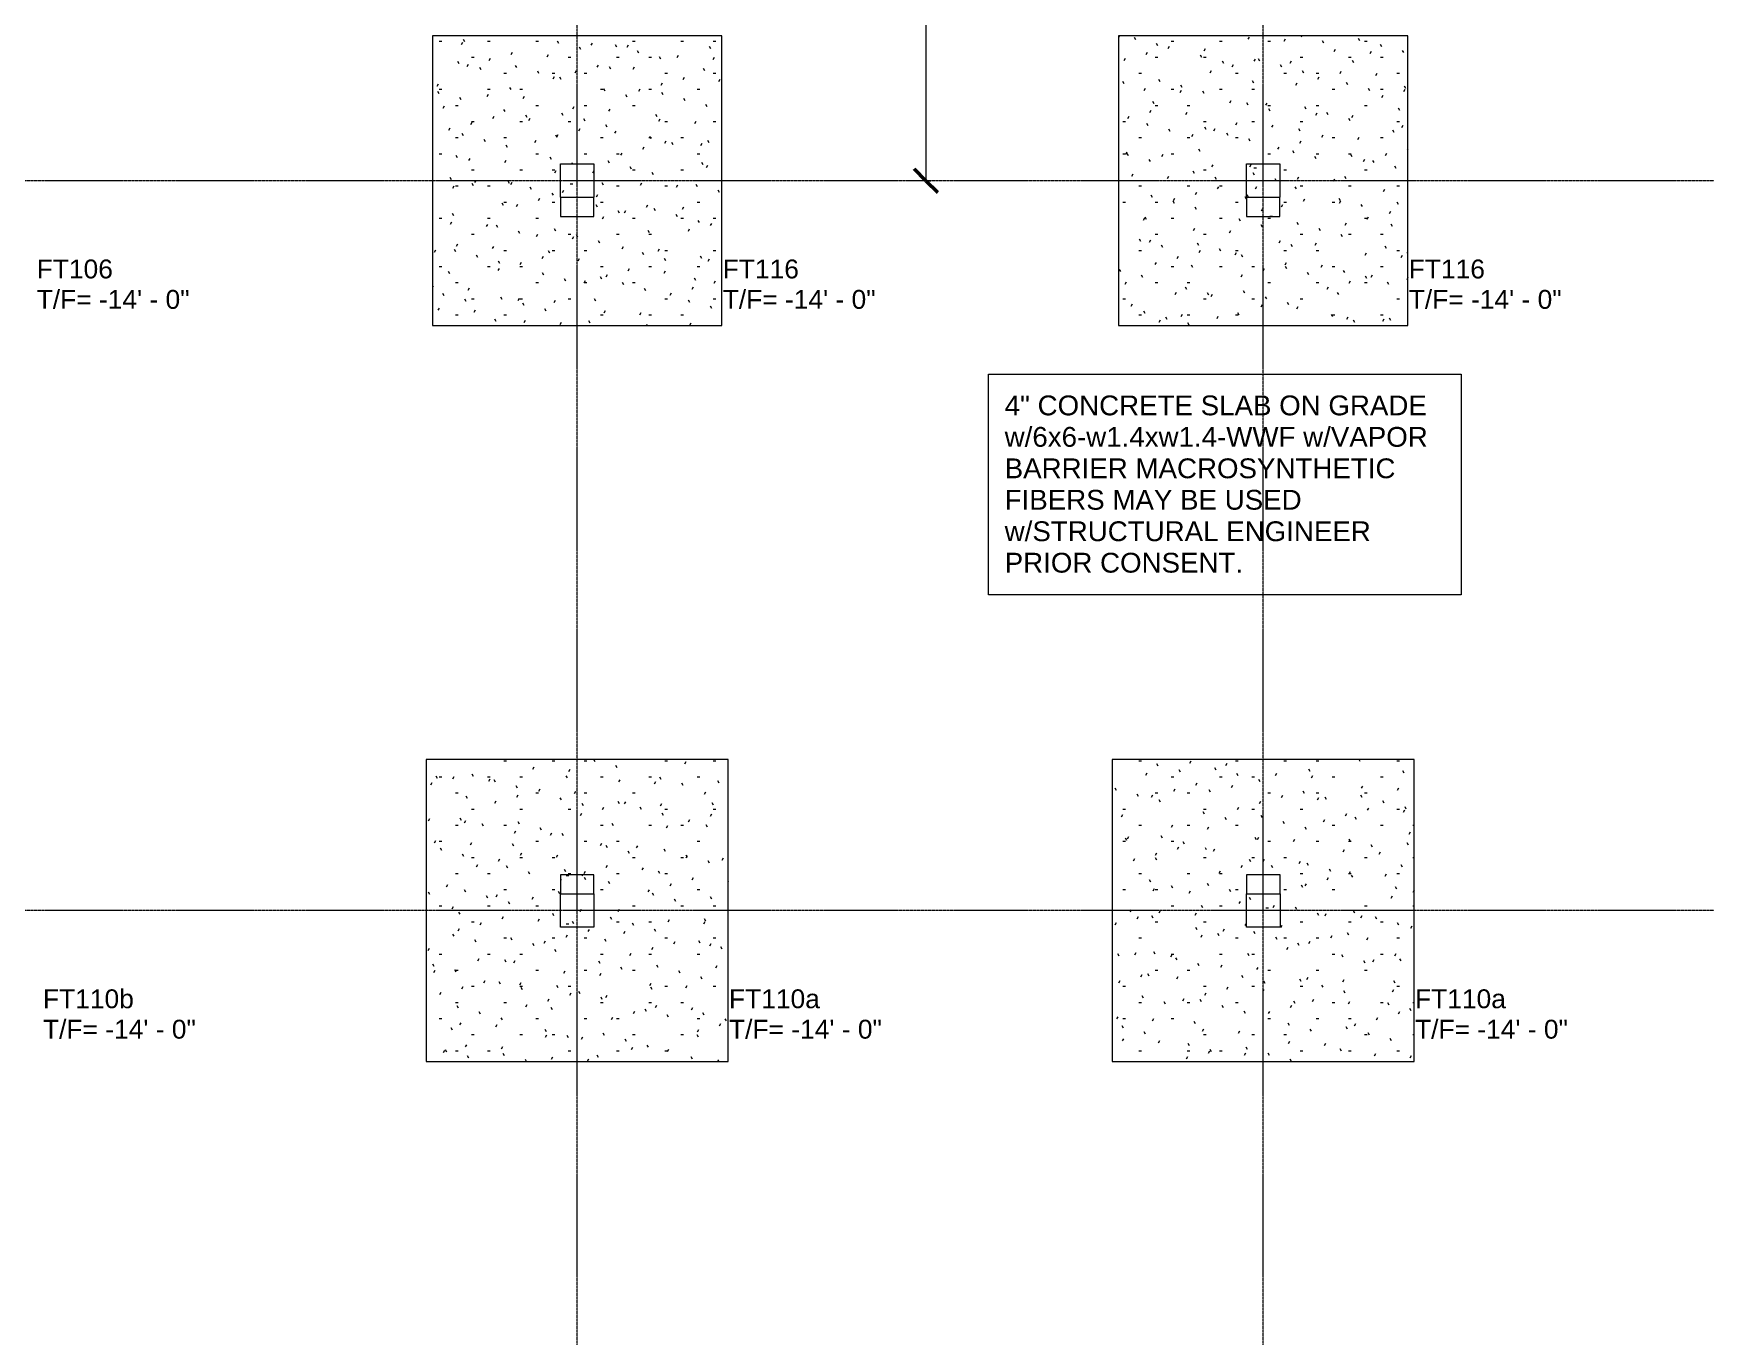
# Model space of a CAD drawing. Header units: inches. Extents: x -4143 to -1685, y 9660 to 12417.
# Drawn here: x -3414 to -2616, y 10636 to 11257 of the extents above; entities that cross this region are included whole.
import ezdxf

# ---------------------------------------------------------------- set-up
doc = ezdxf.new("R2010")
doc.units = ezdxf.units.IN
doc.header["$MEASUREMENT"] = 0
doc.linetypes.add('Línea de rejilla', pattern=[0.875, 0.5, -0.125, 0.125, -0.125])
doc.linetypes.add('Trazo', pattern=[0.25, 0.125, -0.125])
for name, color, linetype, lineweight in [('A-ANNO-DIMS', 211, 'Continuous', 9), ('A-ANNO-DIMS-96', 211, 'Continuous', 9), ('G-ANNO-TEXT', 231, 'Continuous', 9), ('S-COLS', 52, 'Continuous', 9), ('S-COLS-HDLN', 52, 'Trazo', 9), ('S-FNDN', 32, 'Continuous', 9), ('S-FNDN-HDLN', 4, 'Trazo', 9), ('S-FNDN-IDEN', 2, 'Continuous', 9), ('S-GRID', 1, 'Continuous', 9)]:
    doc.layers.add(name, color=color, linetype=linetype, lineweight=lineweight)
doc.styles.add('Arial', font='arial.ttf', dxfattribs={"height": 9.448819})
doc.styles.add('Arial_2', font='arial.ttf', dxfattribs={"height": 9})
doc.dimstyles.new('Diagonal_-_Arial_2_5_rounding', dxfattribs={"dimscale": 12, "dimtxt": 9.640246, "dimasz": 0.944882, "dimexe": 0.755906, "dimexo": 0.472441, "dimgap": 0.472441, "dimtad": 1, "dimrnd": 0.25, "dimzin": 1, "dimdsep": 46, "dimlunit": 4, "dimtxsty": 'Arial', "dimblk1": 'OBLIQUE', "dimblk2": 'OBLIQUE', "dimsah": 1, "dimcen": 0.09, "dimazin": 0, "dimtfac": 1, "dimtdec": 4, "dimtix": 1, "dimtmove": 0, "dimatfit": 3, "dimfxl": 1, "dimtvp": 1, "dimtfill": 1, "dimfrac": 2, "dimtolj": 1, "dimtzin": 0, "dimarcsym": 2})
pattern_1 = [(270, (-10840.174, -3153.339), (7.68, -30.72), [1.267, -21.773, 1.267, -21.773, -122.88]), (270, (-10840.174, -3153.339), (7.68, -30.72), [-46.08, 1.267, -44.813, 1.267, -21.773, -53.76]), (270, (-10840.174, -3153.339), (7.68, -30.72), [-115.2, 1.267, -14.093, 1.267, -37.133]), (30, (-10836.334, -3164.859), (22.7643004, 22.011075), [1.267, -21.773, 1.267, -21.773, -122.88]), (30, (-10836.334, -3164.859), (22.7643004, 22.011075), [-46.08, 1.267, -44.813, 1.267, -21.773, -53.76]), (30, (-10836.334, -3164.859), (22.7643004, 22.011075), [-115.2, 1.267, -14.093, 1.267, -37.133]), (150, (-10820.974, -3168.699), (-30.4443004, 8.708925), [1.267, -21.773, 1.267, -21.773, -122.88]), (150, (-10820.974, -3168.699), (-30.4443004, 8.708925), [-46.08, 1.267, -44.813, 1.267, -21.773, -53.76]), (150, (-10820.974, -3168.699), (-30.4443004, 8.708925), [-115.2, 1.267, -14.093, 1.267, -37.133])]
pattern_2 = [(90, (11186.205, 3155.308), (-7.68, 30.72), [1.267, -21.773, 1.267, -21.773, -122.88]), (90, (11186.205, 3155.308), (-7.68, 30.72), [-46.08, 1.267, -44.813, 1.267, -21.773, -53.76]), (90, (11186.205, 3155.308), (-7.68, 30.72), [-115.2, 1.267, -14.093, 1.267, -37.133]), (210, (11182.365, 3166.828), (-22.7643004, -22.011075), [1.267, -21.773, 1.267, -21.773, -122.88]), (210, (11182.365, 3166.828), (-22.7643004, -22.011075), [-46.08, 1.267, -44.813, 1.267, -21.773, -53.76]), (210, (11182.365, 3166.828), (-22.7643004, -22.011075), [-115.2, 1.267, -14.093, 1.267, -37.133]), (330, (11167.005, 3170.668), (30.4443004, -8.708925), [1.267, -21.773, 1.267, -21.773, -122.88]), (330, (11167.005, 3170.668), (30.4443004, -8.708925), [-46.08, 1.267, -44.813, 1.267, -21.773, -53.76]), (330, (11167.005, 3170.668), (30.4443004, -8.708925), [-115.2, 1.267, -14.093, 1.267, -37.133])]
pattern_3 = [(270, (-10840.174, -2826.339), (7.68, -30.72), [1.267, -21.773, 1.267, -21.773, -122.88]), (270, (-10840.174, -2826.339), (7.68, -30.72), [-46.08, 1.267, -44.813, 1.267, -21.773, -53.76]), (270, (-10840.174, -2826.339), (7.68, -30.72), [-115.2, 1.267, -14.093, 1.267, -37.133]), (30, (-10836.334, -2837.859), (22.7643004, 22.011075), [1.267, -21.773, 1.267, -21.773, -122.88]), (30, (-10836.334, -2837.859), (22.7643004, 22.011075), [-46.08, 1.267, -44.813, 1.267, -21.773, -53.76]), (30, (-10836.334, -2837.859), (22.7643004, 22.011075), [-115.2, 1.267, -14.093, 1.267, -37.133]), (150, (-10820.974, -2841.699), (-30.4443004, 8.708925), [1.267, -21.773, 1.267, -21.773, -122.88]), (150, (-10820.974, -2841.699), (-30.4443004, 8.708925), [-46.08, 1.267, -44.813, 1.267, -21.773, -53.76]), (150, (-10820.974, -2841.699), (-30.4443004, 8.708925), [-115.2, 1.267, -14.093, 1.267, -37.133])]
pattern_4 = [(90, (11186.205, 2828.308), (-7.68, 30.72), [1.267, -21.773, 1.267, -21.773, -122.88]), (90, (11186.205, 2828.308), (-7.68, 30.72), [-46.08, 1.267, -44.813, 1.267, -21.773, -53.76]), (90, (11186.205, 2828.308), (-7.68, 30.72), [-115.2, 1.267, -14.093, 1.267, -37.133]), (210, (11182.365, 2839.828), (-22.7643004, -22.011075), [1.267, -21.773, 1.267, -21.773, -122.88]), (210, (11182.365, 2839.828), (-22.7643004, -22.011075), [-46.08, 1.267, -44.813, 1.267, -21.773, -53.76]), (210, (11182.365, 2839.828), (-22.7643004, -22.011075), [-115.2, 1.267, -14.093, 1.267, -37.133]), (330, (11167.005, 2843.668), (30.4443004, -8.708925), [1.267, -21.773, 1.267, -21.773, -122.88]), (330, (11167.005, 2843.668), (30.4443004, -8.708925), [-46.08, 1.267, -44.813, 1.267, -21.773, -53.76]), (330, (11167.005, 2843.668), (30.4443004, -8.708925), [-115.2, 1.267, -14.093, 1.267, -37.133])]

# ---------------------------------------------------------------- blocks, each defined once
blk = doc.blocks.new('Prefabricado-Pilar cuadrado - 16_x16_-223462-FOUNDATION PLAN 01')
at = {"layer": 'S-COLS-HDLN', "linetype": 'Continuous'}
h = blk.add_hatch(dxfattribs=at)
h.set_pattern_fill('FP_5', color=256, style=0, pattern_type=2)
h.set_pattern_definition(pattern_1)
h.paths.add_polyline_path([(-8.98, 8.98), (-8.98, -7.02), (7.02, -7.02), (7.02, 8.98), (-8.91, 8.98)], flags=0)
h = blk.add_hatch(dxfattribs=at)
h.set_pattern_fill('FP_5', color=256, style=0, pattern_type=2)
h.set_pattern_definition(pattern_1)
h.paths.add_polyline_path([(7.02, 8.98), (7.02, -7.02), (16.02, -7.02), (16.02, 8.98)], flags=0)
at = {"layer": 'S-COLS'}
for p, q in [((-8.98, 8.98), (-8.91, 8.98)), ((-8.98, -7.02), (-8.98, 8.98)), ((-8.91, 8.98), (6.94, 8.98)), ((7.02, 8.98), (6.94, 8.98)), ((7.02, 8.98), (7.02, -7.02)), ((16.02, 8.98), (7.02, 8.98)), ((16.02, -7.02), (16.02, 8.98)), ((-8.91, -7.02), (-8.98, -7.02)), ((6.94, -7.02), (-8.91, -7.02)), ((6.94, -7.02), (7.02, -7.02)), ((7.02, -7.02), (16.02, -7.02))]:
    blk.add_line(p, q, dxfattribs=at)
blk = doc.blocks.new('Zapata-Rectangular - 11_6x11_6x2_1-693143-FOUNDATION PLAN 01')
at = {"layer": 'S-FNDN-HDLN', "linetype": 'Continuous'}
h = blk.add_hatch(dxfattribs=at)
h.set_pattern_fill('FP_14', color=256, style=0, pattern_type=2)
h.set_pattern_definition([(0, (3154.324, -11187.189), (30.72, 7.68), [1.267, -21.773, 1.267, -21.773, -122.88]), (0, (3154.324, -11187.189), (30.72, 7.68), [-46.08, 1.267, -44.813, 1.267, -21.773, -53.76]), (0, (3154.324, -11187.189), (30.72, 7.68), [-115.2, 1.267, -14.093, 1.267, -37.133]), (120, (3165.844, -11183.349), (-22.011075, 22.7643004), [1.267, -21.773, 1.267, -21.773, -122.88]), (120, (3165.844, -11183.349), (-22.011075, 22.7643004), [-46.08, 1.267, -44.813, 1.267, -21.773, -53.76]), (120, (3165.844, -11183.349), (-22.011075, 22.7643004), [-115.2, 1.267, -14.093, 1.267, -37.133]), (240, (3169.684, -11167.989), (-8.708925, -30.4443004), [1.267, -21.773, 1.267, -21.773, -122.88]), (240, (3169.684, -11167.989), (-8.708925, -30.4443004), [-46.08, 1.267, -44.813, 1.267, -21.773, -53.76]), (240, (3169.684, -11167.989), (-8.708925, -30.4443004), [-115.2, 1.267, -14.093, 1.267, -37.133])])
h.paths.add_polyline_path([(-69, -69), (69, -69), (69, 69), (-69, 69), (-69, -17)], flags=0)
h.paths.add_polyline_path([(-8, -17), (-8, 8), (8, 8), (8, -17)], flags=0)
at = {"layer": 'S-FNDN', "color": 253}
for p, q in [((69, 69), (-69, 69)), ((-69, 69), (-69, -69)), ((69, -69), (69, 69)), ((-69, -69), (69, -69))]:
    blk.add_line(p, q, dxfattribs=at)
blk = doc.blocks.new('Zapata-Rectangular - 11_6x11_6x2_1-V7-FOUNDATION PLAN 01')
at = {"layer": 'S-FNDN-HDLN', "linetype": 'Continuous'}
h = blk.add_hatch(dxfattribs=at)
h.set_pattern_fill('FP_15', color=256, style=0, pattern_type=2)
h.set_pattern_definition([(0, (2827.324, -11187.189), (30.72, 7.68), [1.267, -21.773, 1.267, -21.773, -122.88]), (0, (2827.324, -11187.189), (30.72, 7.68), [-46.08, 1.267, -44.813, 1.267, -21.773, -53.76]), (0, (2827.324, -11187.189), (30.72, 7.68), [-115.2, 1.267, -14.093, 1.267, -37.133]), (120, (2838.844, -11183.349), (-22.011075, 22.7643004), [1.267, -21.773, 1.267, -21.773, -122.88]), (120, (2838.844, -11183.349), (-22.011075, 22.7643004), [-46.08, 1.267, -44.813, 1.267, -21.773, -53.76]), (120, (2838.844, -11183.349), (-22.011075, 22.7643004), [-115.2, 1.267, -14.093, 1.267, -37.133]), (240, (2842.684, -11167.989), (-8.708925, -30.4443004), [1.267, -21.773, 1.267, -21.773, -122.88]), (240, (2842.684, -11167.989), (-8.708925, -30.4443004), [-46.08, 1.267, -44.813, 1.267, -21.773, -53.76]), (240, (2842.684, -11167.989), (-8.708925, -30.4443004), [-115.2, 1.267, -14.093, 1.267, -37.133])])
h.paths.add_polyline_path([(-69, -69), (69, -69), (69, 69), (-69, 69)], flags=0)
h.paths.add_polyline_path([(8, -17), (-8, -17), (-8, 8), (8, 8), (8, -8)], flags=0)
at = {"layer": 'S-FNDN', "color": 253}
for p, q in [((69, 69), (-69, 69)), ((-69, 69), (-69, -69)), ((69, -69), (69, 69)), ((-69, -69), (69, -69))]:
    blk.add_line(p, q, dxfattribs=at)
blk = doc.blocks.new('Zapata-Rectangular - 12x12x2_3-V11-FOUNDATION PLAN 01')
at = {"layer": 'S-FNDN-HDLN', "linetype": 'Continuous'}
h = blk.add_hatch(dxfattribs=at)
h.set_pattern_fill('FP_20', color=256, style=0, pattern_type=2)
h.set_pattern_definition([(0, (2827.324, -10839.189), (30.72, 7.68), [1.267, -21.773, 1.267, -21.773, -122.88]), (0, (2827.324, -10839.189), (30.72, 7.68), [-46.08, 1.267, -44.813, 1.267, -21.773, -53.76]), (0, (2827.324, -10839.189), (30.72, 7.68), [-115.2, 1.267, -14.093, 1.267, -37.133]), (120, (2838.844, -10835.349), (-22.011075, 22.7643004), [1.267, -21.773, 1.267, -21.773, -122.88]), (120, (2838.844, -10835.349), (-22.011075, 22.7643004), [-46.08, 1.267, -44.813, 1.267, -21.773, -53.76]), (120, (2838.844, -10835.349), (-22.011075, 22.7643004), [-115.2, 1.267, -14.093, 1.267, -37.133]), (240, (2842.684, -10819.989), (-8.708925, -30.4443004), [1.267, -21.773, 1.267, -21.773, -122.88]), (240, (2842.684, -10819.989), (-8.708925, -30.4443004), [-46.08, 1.267, -44.813, 1.267, -21.773, -53.76]), (240, (2842.684, -10819.989), (-8.708925, -30.4443004), [-115.2, 1.267, -14.093, 1.267, -37.133])])
h.paths.add_polyline_path([(-72, -72), (72, -72), (72, 72), (-72, 72)], flags=0)
h.paths.add_polyline_path([(8, -8), (-8, -8), (-8, 17), (8, 17), (8, -7.92)], flags=0)
at = {"layer": 'S-FNDN', "color": 253}
for p, q in [((72, 72), (-72, 72)), ((-72, 72), (-72, -72)), ((72, -72), (72, 72)), ((-72, -72), (72, -72))]:
    blk.add_line(p, q, dxfattribs=at)
blk = doc.blocks.new('Zapata-Rectangular - 12x12x2_3-V12-FOUNDATION PLAN 01')
at = {"layer": 'S-FNDN-HDLN', "linetype": 'Continuous'}
h = blk.add_hatch(dxfattribs=at)
h.set_pattern_fill('FP_21', color=256, style=0, pattern_type=2)
h.set_pattern_definition([(0, (3154.324, -10839.189), (30.72, 7.68), [1.267, -21.773, 1.267, -21.773, -122.88]), (0, (3154.324, -10839.189), (30.72, 7.68), [-46.08, 1.267, -44.813, 1.267, -21.773, -53.76]), (0, (3154.324, -10839.189), (30.72, 7.68), [-115.2, 1.267, -14.093, 1.267, -37.133]), (120, (3165.844, -10835.349), (-22.011075, 22.7643004), [1.267, -21.773, 1.267, -21.773, -122.88]), (120, (3165.844, -10835.349), (-22.011075, 22.7643004), [-46.08, 1.267, -44.813, 1.267, -21.773, -53.76]), (120, (3165.844, -10835.349), (-22.011075, 22.7643004), [-115.2, 1.267, -14.093, 1.267, -37.133]), (240, (3169.684, -10819.989), (-8.708925, -30.4443004), [1.267, -21.773, 1.267, -21.773, -122.88]), (240, (3169.684, -10819.989), (-8.708925, -30.4443004), [-46.08, 1.267, -44.813, 1.267, -21.773, -53.76]), (240, (3169.684, -10819.989), (-8.708925, -30.4443004), [-115.2, 1.267, -14.093, 1.267, -37.133])])
h.paths.add_polyline_path([(8, -72), (72, -72), (72, 72), (-72, 72), (-72, -72), (-8, -72)], flags=0)
h.paths.add_polyline_path([(8, -8), (-8, -8), (-8, 17), (8, 17), (8, -7.92)], flags=0)
at = {"layer": 'S-FNDN', "color": 253}
for p, q in [((72, 72), (-72, 72)), ((-72, 72), (-72, -72)), ((72, -72), (72, 72)), ((-72, -72), (72, -72))]:
    blk.add_line(p, q, dxfattribs=at)
blk = doc.blocks.new('Prefabricado-Pilar cuadrado - 16_x16_-223447-FOUNDATION PLAN 01')
at = {"layer": 'S-COLS-HDLN', "linetype": 'Continuous'}
h = blk.add_hatch(dxfattribs=at)
h.set_pattern_fill('FP_32', color=256, style=0, pattern_type=2)
h.set_pattern_definition(pattern_2)
h.paths.add_polyline_path([(7.02, 8.98), (-8.98, 8.98), (-8.98, -7.02), (7.02, -7.02)], flags=0)
h = blk.add_hatch(dxfattribs=at)
h.set_pattern_fill('FP_32', color=256, style=0, pattern_type=2)
h.set_pattern_definition(pattern_2)
h.paths.add_polyline_path([(16.02, 8.98), (7.02, 8.98), (7.02, -7.02), (16.02, -7.02)], flags=0)
at = {"layer": 'S-COLS'}
for p, q in [((-8.98, 8.98), (-8.91, 8.98)), ((-8.98, -7.02), (-8.98, 8.98)), ((-8.91, 8.98), (6.94, 8.98)), ((7.02, 8.98), (6.94, 8.98)), ((7.02, 8.98), (7.02, -7.02)), ((16.02, 8.98), (7.02, 8.98)), ((16.02, -7.02), (16.02, 8.98)), ((-8.91, -7.02), (-8.98, -7.02)), ((6.94, -7.02), (-8.91, -7.02)), ((6.94, -7.02), (7.02, -7.02)), ((7.02, -7.02), (16.02, -7.02))]:
    blk.add_line(p, q, dxfattribs=at)
blk = doc.blocks.new('Prefabricado-Pilar cuadrado - 16_x16_-V20-FOUNDATION PLAN 01')
at = {"layer": 'S-COLS-HDLN', "linetype": 'Continuous'}
h = blk.add_hatch(dxfattribs=at)
h.set_pattern_fill('FP_34', color=256, style=0, pattern_type=2)
h.set_pattern_definition(pattern_3)
h.paths.add_polyline_path([(-8.98, 8.98), (-8.98, -7.02), (7.02, -7.02), (7.02, 8.98), (-8.91, 8.98)], flags=0)
h = blk.add_hatch(dxfattribs=at)
h.set_pattern_fill('FP_34', color=256, style=0, pattern_type=2)
h.set_pattern_definition(pattern_3)
h.paths.add_polyline_path([(7.02, 8.98), (7.02, -7.02), (16.02, -7.02), (16.02, 8.98)], flags=0)
at = {"layer": 'S-COLS'}
for p, q in [((-8.98, 8.98), (-8.91, 8.98)), ((-8.98, -7.02), (-8.98, 8.98)), ((-8.91, 8.98), (6.94, 8.98)), ((7.02, 8.98), (6.94, 8.98)), ((7.02, 8.98), (7.02, -7.02)), ((16.02, 8.98), (7.02, 8.98)), ((16.02, -7.02), (16.02, 8.98)), ((-8.91, -7.02), (-8.98, -7.02)), ((6.94, -7.02), (-8.91, -7.02)), ((6.94, -7.02), (7.02, -7.02)), ((7.02, -7.02), (16.02, -7.02))]:
    blk.add_line(p, q, dxfattribs=at)
blk = doc.blocks.new('Prefabricado-Pilar cuadrado - 16_x16_-V22-FOUNDATION PLAN 01')
at = {"layer": 'S-COLS-HDLN', "linetype": 'Continuous'}
h = blk.add_hatch(dxfattribs=at)
h.set_pattern_fill('FP_36', color=256, style=0, pattern_type=2)
h.set_pattern_definition(pattern_4)
h.paths.add_polyline_path([(7.02, 8.98), (-8.98, 8.98), (-8.98, -7.02), (7.02, -7.02)], flags=0)
h = blk.add_hatch(dxfattribs=at)
h.set_pattern_fill('FP_36', color=256, style=0, pattern_type=2)
h.set_pattern_definition(pattern_4)
h.paths.add_polyline_path([(16.02, 8.98), (7.02, 8.98), (7.02, -7.02), (16.02, -7.02)], flags=0)
at = {"layer": 'S-COLS'}
for p, q in [((-8.98, 8.98), (-8.91, 8.98)), ((-8.98, -7.02), (-8.98, 8.98)), ((-8.91, 8.98), (6.94, 8.98)), ((7.02, 8.98), (6.94, 8.98)), ((7.02, 8.98), (7.02, -7.02)), ((16.02, 8.98), (7.02, 8.98)), ((16.02, -7.02), (16.02, 8.98)), ((-8.91, -7.02), (-8.98, -7.02)), ((6.94, -7.02), (-8.91, -7.02)), ((6.94, -7.02), (7.02, -7.02)), ((7.02, -7.02), (16.02, -7.02))]:
    blk.add_line(p, q, dxfattribs=at)
blk = doc.blocks.new('DIMBLOCK49-FOUNDATION PLAN 01')
at = {"layer": 'A-ANNO-DIMS-96', "lineweight": 50}
for p, q in [((-2988.09, 11425.99), (-2993.75, 11431.66)), ((-2988.09, 11425.99), (-2982.42, 11420.32)), ((-2988.09, 11187.19), (-2993.75, 11192.86)), ((-2988.09, 11187.19), (-2982.42, 11181.52))]:
    blk.add_line(p, q, dxfattribs=at)
at = {"layer": 'A-ANNO-DIMS-96'}
for p, q in [((-2985.74, 11425.99), (-2997.16, 11425.99)), ((-2988.09, 11425.99), (-2988.09, 11187.19)), ((-2988.09, 11425.99), (-2985.74, 11425.99)), ((-2985.74, 11187.19), (-2997.16, 11187.19)), ((-2988.09, 11187.19), (-2985.74, 11187.19))]:
    blk.add_line(p, q, dxfattribs=at)
at = {"layer": 'A-ANNO-DIMS-96', "color": 0, "insert": (-3006.02, 11271.51), "char_height": 9.4488, "width": 84.1816, "attachment_point": 1, "rotation": 90, "line_spacing_factor": 0.941778, "style": 'Arial', "bg_fill": 3, "box_fill_scale": 1.25, "bg_fill_color": 256, "bg_fill_true_color": 13158600, "bg_fill_transparency": 0}
blk.add_mtext('19\' - 10 3/4"', dxfattribs=at)
blk = doc.blocks.new('_Oblique')
at = {"color": 0, "linetype": 'ByBlock', "lineweight": -2}
blk.add_line((-0.5, -0.5), (0.5, 0.5), dxfattribs=at)

msp = doc.modelspace()

# ---------------------------------------------------------------- linework, layer by layer
at = {"layer": 'G-ANNO-TEXT', "color": 7, "flags": 128}
msp.add_lwpolyline([(-2958.23663, 11094.98724), (-2732.90882, 11094.98724), (-2732.90882, 10989.63669), (-2958.23663, 10989.63669)], close=True, dxfattribs=at)
at = {"layer": 'S-GRID', "linetype": 'Línea de rejilla'}
for p, q in [((-3154.32374, 9772.6103), (-3154.32374, 12312.41399)), ((-2827.32374, 9772.6103), (-2827.32374, 12312.41399)), ((-1777.2452, 11187.1894), (-4076.95, 11187.1894)), ((-1777.2452, 10839.1894), (-4076.95, 10839.1894))]:
    msp.add_line(p, q, dxfattribs=at)

# ---------------------------------------------------------------- block references
at = {"layer": 'S-COLS', "linetype": 'Trazo'}
for name, p, rotation in [('Prefabricado-Pilar cuadrado - 16_x16_-223447-FOUNDATION PLAN 01', (-3155.30799, 11186.20514), 269.9999999999967), ('Prefabricado-Pilar cuadrado - 16_x16_-V22-FOUNDATION PLAN 01', (-2828.30799, 11186.20514), 269.9999999999967), ('Prefabricado-Pilar cuadrado - 16_x16_-223462-FOUNDATION PLAN 01', (-3153.33948, 10840.17365), 90.0000000000016), ('Prefabricado-Pilar cuadrado - 16_x16_-V20-FOUNDATION PLAN 01', (-2826.33948, 10840.17365), 90.0000000000016)]:
    msp.add_blockref(name, p, dxfattribs=dict(at, rotation=rotation))
at = {"layer": 'S-FNDN', "linetype": 'Trazo'}
for name, p in [('Zapata-Rectangular - 11_6x11_6x2_1-693143-FOUNDATION PLAN 01', (-3154.32374, 11187.1894)), ('Zapata-Rectangular - 11_6x11_6x2_1-V7-FOUNDATION PLAN 01', (-2827.32374, 11187.1894)), ('Zapata-Rectangular - 12x12x2_3-V12-FOUNDATION PLAN 01', (-3154.32374, 10839.1894)), ('Zapata-Rectangular - 12x12x2_3-V11-FOUNDATION PLAN 01', (-2827.32374, 10839.1894))]:
    msp.add_blockref(name, p, dxfattribs=at)

# ---------------------------------------------------------------- texts
at = {"layer": 'G-ANNO-TEXT', "color": 7, "char_height": 9.4488189, "attachment_point": 1, "style": 'Arial'}
for s, insert, width in [('4" CONCRETE SLAB ON GRADE ', (-2950.55663, 11084.75606), 248.157), ('w/6x6-w1.4xw1.4-WWF w/VAPOR ', (-2950.55663, 11069.75606), 248.46), ('BARRIER MACROSYNTHETIC ', (-2950.55663, 11054.75606), 229.977), ('FIBERS MAY BE USED ', (-2950.55663, 11039.75606), 175.437), ('w/STRUCTURAL ENGINEER ', (-2950.55663, 11024.75606), 215.736), ('PRIOR CONSENT.', (-2950.55663, 11009.75606), 137.865)]:
    msp.add_mtext(s, dxfattribs=dict(at, insert=insert, width=width))
at = {"layer": 'S-FNDN-IDEN', "char_height": 9, "attachment_point": 1, "style": 'Arial_2'}
for s, insert, width in [('FT106', (-3411.96276, 11149.58727), 44.238), ('FT116', (-3084.96276, 11149.58727), 44.238), ('FT116', (-2757.96276, 11149.58727), 44.238), ('T/F= -14\' - 0"', (-3411.96276, 11135.08727), 89.082), ('T/F= -14\' - 0"', (-3084.96276, 11135.08727), 89.082), ('T/F= -14\' - 0"', (-2757.96276, 11135.08727), 89.082), ('FT110b', (-3408.96276, 10801.58727), 52.722), ('FT110a', (-3081.96276, 10801.58727), 52.722), ('FT110a', (-2754.96276, 10801.58727), 52.722), ('T/F= -14\' - 0"', (-3408.96276, 10787.08727), 89.082), ('T/F= -14\' - 0"', (-3081.96276, 10787.08727), 89.082), ('T/F= -14\' - 0"', (-2754.96276, 10787.08727), 89.082)]:
    msp.add_mtext(s, dxfattribs=dict(at, insert=insert, width=width))

# ---------------------------------------------------------------- next in the draw order: dimensions: what is measured, and where the dimension line sits
at = {"layer": 'A-ANNO-DIMS'}
dim = msp.add_linear_dim(base=(-2988.08569, 11187.1894), p1=(-2980.0681, 11425.9894), p2=(-2980.0681, 11187.1894), angle=90, dimstyle='Diagonal_-_Arial_2_5_rounding', override={"dimpost": '<>', "dimfxl": 238.8}, dxfattribs=at)
dim.commit()
dim.dimension.update_dxf_attribs({"geometry": 'DIMBLOCK49-FOUNDATION PLAN 01', "text_midpoint": (-2998.64375, 11306.5894)})

doc.saveas('drawing.dxf')
